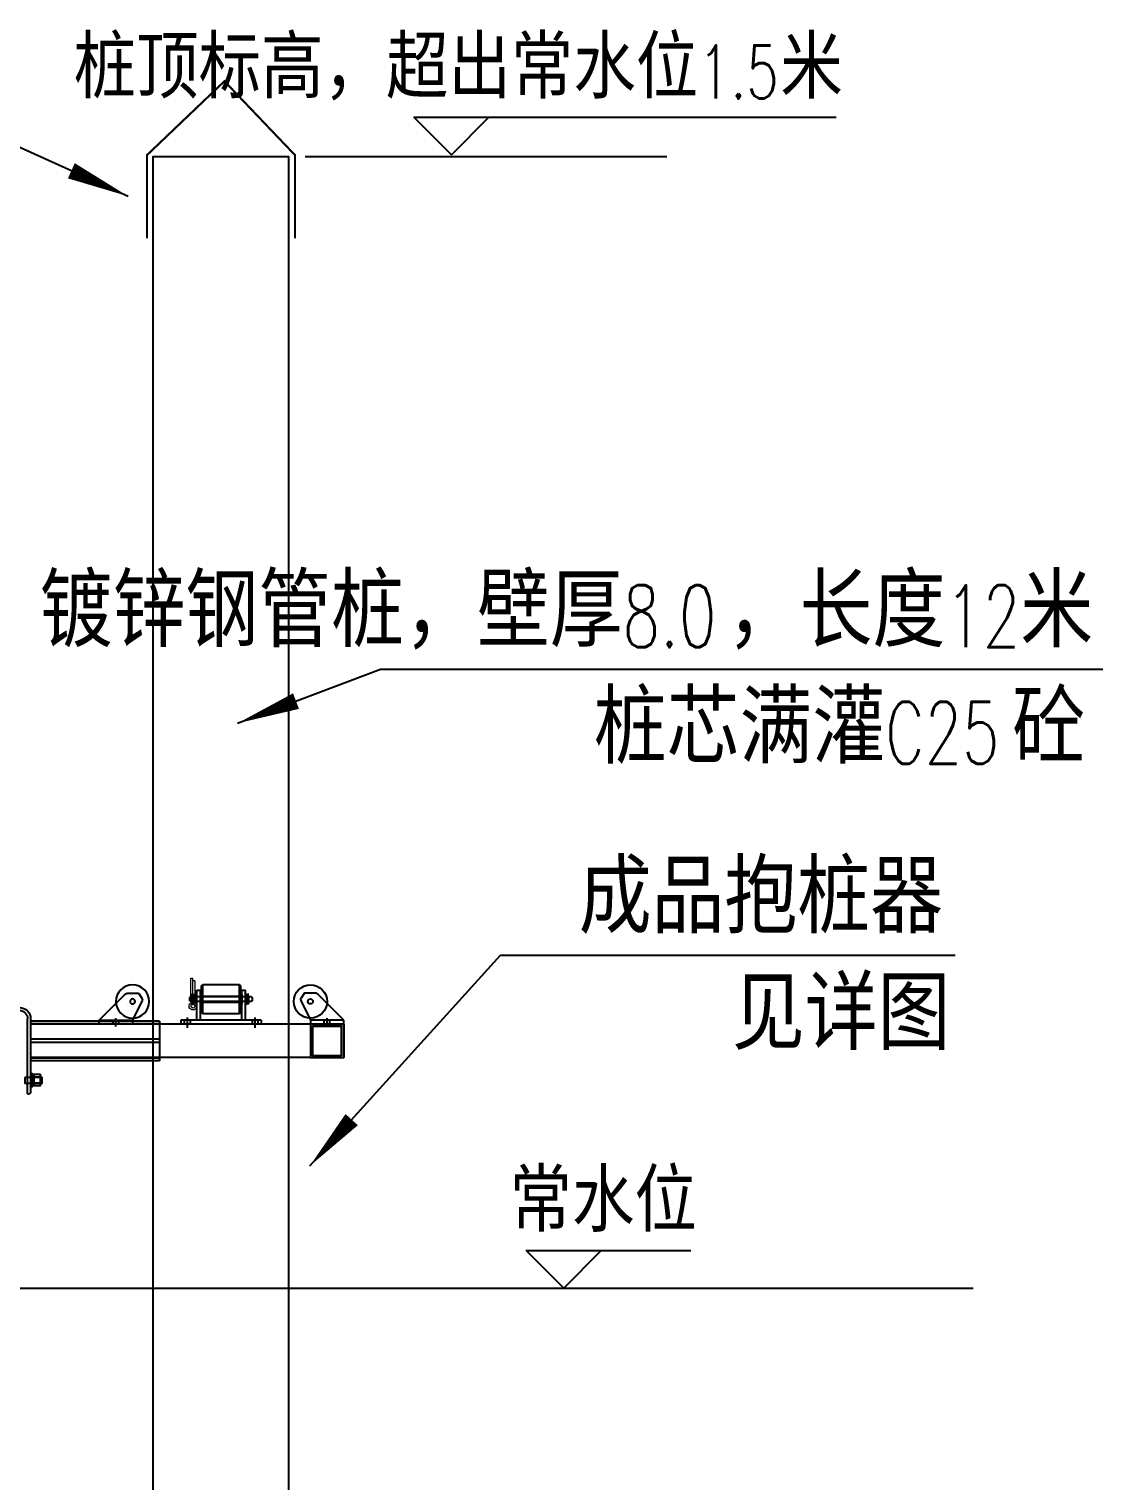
# Model space of a CAD drawing. Extents: x -259369 to -50372, y -155978 to 198088.
# Drawn here: x -103283 to -100703, y 13657 to 17145 of the extents above; entities that cross this region are included whole.
import ezdxf

# ---------------------------------------------------------------- set-up
doc = ezdxf.new("R2010")
doc.units = 0
doc.header["$LTSCALE"] = 1000
doc.header["$MEASUREMENT"] = 0
for name, pattern in [('( Border )', [21, 6, -3, 6, -3, 0, -3]), ('CENTER2', [28.575, 19.05, -3.175, 3.175, -3.175]), ('DASHED2', [9.525, 6.35, -3.175])]:
    doc.linetypes.add(name, pattern=pattern)
for name, color, linetype in [('DIM_ELEV', 3, 'Continuous'), ('DIM_LEAD', 3, 'Continuous'), ('PUB_DIM', 3, 'Continuous'), ('PUB_TEXT', 7, 'Continuous'), ('W-STEEL_FRAME钢架', 3, 'Continuous'), ('W-WOOD_FLOOR木地板', 30, 'Continuous'), ('ZJ', 251, 'Continuous'), ('粗实线', 3, 'Continuous')]:
    doc.layers.add(name, color=color, linetype=linetype)
doc.layers.add('结构', color=52, linetype='Continuous', lineweight=18)
doc.layers.add('铝主梁170x129x4', color=210, linetype='Continuous', lineweight=25)
doc.styles.add('_TCH_DIM', font='SIMPLEX.shx', dxfattribs={"bigfont": 'hztxt.shx'})

# ---------------------------------------------------------------- blocks, each defined once
blk = doc.blocks.new('*U424')
blk.add_lwpolyline([(-12, 0), (-12, 2.5), (12, 2.5), (12, 0)], close=True)
blk = doc.blocks.new('Split_Pins_GB91')
at = {"color": 8, "linetype": 'Continuous', "lineweight": 15}
for p, q in [((-3.4, 6.3), (-6.9, 3.1)), ((0, 4.7), (0, -4.7)), ((-3.4, -6.3), (-6.9, -3.1))]:
    blk.add_line(p, q, dxfattribs=at)
at = {"color": 7, "linetype": 'Continuous', "lineweight": 15}
for p, q in [((50, 4.7), (0, 4.7)), ((0, 0), (56.3, 0)), ((50, 4.7), (50, 0)), ((56.3, -4.7), (56.3, 0)), ((0, -4.7), (56.3, -4.7))]:
    blk.add_line(p, q, dxfattribs=at)
for centre, radius, start, end in [((-10.5, 0), 9.5, 41.3178, 318.6822), ((-10.5, 0), 4.75, 41.3178, 318.6822), ((0, 9.2), 9.23, 221.3178, 270), ((0, -9.2), 9.23, 90, 138.6822), ((0, 9.2), 4.48, 221.3178, 270), ((0, -9.2), 4.48, 90, 138.6822)]:
    blk.add_arc(centre, radius, start, end, dxfattribs=at)
blk = doc.blocks.new('5632.')
for p, q in [((865980.9, -129928.5), (865973.8, -129939)), ((866075.8, -129992.1), (866013.8, -129930.1)), ((865972.8, -129944.8), (865995.8, -129992.1))]:
    blk.add_line(p, q)
at = {"color": 0}
for p, q in [((866006.7, -129927.1), (865984.3, -129927.1)), ((866075.8, -129992.1), (865995.8, -129992.1)), ((865995.8, -129992.1), (865995.8, -130002.1)), ((865995.8, -130002.1), (866075.8, -130002.1)), ((866075.8, -130002.1), (866075.8, -129992.1))]:
    blk.add_line(p, q, dxfattribs=at)
for radius in [40, 6]:
    blk.add_circle((865995.8, -129947.3), radius)
for centre, radius, start, end in [((865977.3, -129942.6), 5, 133.9435, 206), ((865984.3, -129932.1), 5, 90, 133.9435), ((866006.7, -129937.1), 10, 45, 90)]:
    blk.add_arc(centre, radius, start, end)
blk = doc.blocks.new('0321')
for p, q in [((652261.3, -254661.7), (652261.3, -254971.4)), ((652261.3, -254661.7), (652269.3, -254661.7)), ((652269.3, -254661.7), (652269.3, -254971.4)), ((652261.3, -254971.4), (652269.3, -254971.4))]:
    blk.add_line(p, q)
blk = doc.blocks.new('891')
at = {"color": 0, "ltscale": 0.5}
blk.add_line((-1486542.7, 1377887.1), (-1486570.9, 1377887.1), dxfattribs=at)
at = {"color": 0, "lineweight": 5}
for p, q in [((-1486591.7, 1377686.1), (-1486593.6, 1377686.1)), ((-1486592.4, 1377685.9), (-1486592.4, 1377685.9))]:
    blk.add_line(p, q, dxfattribs=at)
at = {"color": 0, "ltscale": 0.5}
blk.add_arc((-1486542.7, 1377885.1), 2, 64.2042, 90, dxfattribs=at)
at = {"color": 0, "lineweight": 25}
for centre, radius, start, end in [((-1486593.6, 1377688.1), 2, 246.4591, 270), ((-1486591.7, 1377687.1), 1, 270, 311.3814), ((-1486592.4, 1377687.9), 2, 311.3814, 0)]:
    blk.add_arc(centre, radius, start, end, dxfattribs=at)
at = {"layer": '粗实线', "color": 0, "linetype": 'ByBlock', "ltscale": 0.5}
for p, q in [((-1486528.2, 1377873.7), (-1486521.4, 1377873.7)), ((-1486521.4, 1377879.7), (-1486525.5, 1377879.7)), ((-1486520.4, 1377874.7), (-1486520.4, 1377878.7)), ((-1486597.4, 1377867.1), (-1486597.4, 1377784.7)), ((-1486597.4, 1377783.5), (-1486597.4, 1377704.7)), ((-1486597.4, 1377703.5), (-1486597.4, 1377690.9))]:
    blk.add_line(p, q, dxfattribs=at)
for centre, radius, start, end in [((-1486570.4, 1377867.1), 27, 91.5188, 180), ((-1486570.4, 1377867.1), 20, 91.5188, 180), ((-1486544.9, 1377880.5), 7.1, 37.6327, 64.2042), ((-1486542.2, 1377879.6), 14.8, 7.196, 79.5045), ((-1486540.9, 1377883.6), 2, 5.0412, 37.6327), ((-1486526.3, 1377886.4), 12.9, 191.5156, 261.5695), ((-1486525.5, 1377881.7), 2, 186.8775, 270), ((-1486521.4, 1377878.7), 1, 0, 90), ((-1486521.4, 1377874.7), 1, 270, 0)]:
    blk.add_arc(centre, radius, start, end, dxfattribs=at)
at = {"layer": '结构', "color": 0, "linetype": 'ByBlock', "lineweight": 0, "ltscale": 0.5}
for points in [[(-1486564.5, 1377894.1, 0.198912), (-1486564.6, 1377894.1), (-1486564.9, 1377893.6, -0.414214), (-1486565.2, 1377893.6), (-1486565.5, 1377894.1, 0.198912), (-1486565.7, 1377894.1)], [(-1486562.5, 1377894.1, 0.198912), (-1486562.6, 1377894.1), (-1486562.9, 1377893.6, -0.414214), (-1486563.2, 1377893.6), (-1486563.5, 1377894.1, 0.198912), (-1486563.7, 1377894.1)], [(-1486560.5, 1377894.1, 0.198912), (-1486560.6, 1377894.1), (-1486560.9, 1377893.6, -0.414214), (-1486561.2, 1377893.6), (-1486561.5, 1377894.1, 0.198912), (-1486561.7, 1377894.1)], [(-1486558.5, 1377894.1, 0.198912), (-1486558.6, 1377894.1), (-1486558.9, 1377893.6, -0.414214), (-1486559.2, 1377893.6), (-1486559.5, 1377894.1, 0.198912), (-1486559.7, 1377894.1)], [(-1486556.5, 1377894.1, 0.198912), (-1486556.6, 1377894.1), (-1486556.9, 1377893.6, -0.414214), (-1486557.2, 1377893.6), (-1486557.5, 1377894.1, 0.198912), (-1486557.7, 1377894.1)], [(-1486554.5, 1377894.1, 0.198912), (-1486554.6, 1377894.1), (-1486554.9, 1377893.6, -0.414214), (-1486555.2, 1377893.6), (-1486555.5, 1377894.1, 0.198912), (-1486555.7, 1377894.1)], [(-1486552.5, 1377894.1, 0.198912), (-1486552.6, 1377894.1), (-1486552.9, 1377893.6, -0.414214), (-1486553.2, 1377893.6), (-1486553.5, 1377894.1, 0.198912), (-1486553.7, 1377894.1)], [(-1486550.5, 1377894.1, 0.198912), (-1486550.6, 1377894.1), (-1486550.9, 1377893.6, -0.414214), (-1486551.2, 1377893.6), (-1486551.5, 1377894.1, 0.198912), (-1486551.7, 1377894.1)]]:
    blk.add_lwpolyline(points, format="xyb", dxfattribs=at)
at = {"layer": '铝主梁170x129x4', "color": 0, "lineweight": 25}
for p, q in [((-1486565.7, 1377894.1), (-1486571.1, 1377894.1)), ((-1486563.6, 1377894.1), (-1486564.5, 1377894.1)), ((-1486561.6, 1377894.1), (-1486562.5, 1377894.1)), ((-1486559.6, 1377894.1), (-1486560.5, 1377894.1)), ((-1486557.6, 1377894.1), (-1486558.5, 1377894.1)), ((-1486555.6, 1377894.1), (-1486556.5, 1377894.1)), ((-1486553.6, 1377894.1), (-1486554.5, 1377894.1)), ((-1486551.6, 1377894.1), (-1486552.5, 1377894.1)), ((-1486539.5, 1377894.1), (-1486550.5, 1377894.1)), ((-1486590.4, 1377720.2), (-1486590.4, 1377867.1)), ((-1486597, 1377784.3), (-1486597.3, 1377784.6)), ((-1486597.3, 1377783.7), (-1486597, 1377784)), ((-1486597, 1377704.3), (-1486597.3, 1377704.6)), ((-1486597.3, 1377703.7), (-1486597, 1377704)), ((-1486590.7, 1377719.8), (-1486590.4, 1377720.1)), ((-1486590.4, 1377719.2), (-1486590.7, 1377719.5)), ((-1486590.4, 1377687.9), (-1486590.4, 1377719))]:
    blk.add_line(p, q, dxfattribs=at)
for centre, radius, start, end in [((-1486597.2, 1377784.7), 0.2, 180, 225), ((-1486597.2, 1377783.5), 0.2, 135, 180), ((-1486597.2, 1377784.1), 0.2, 315, 45), ((-1486597.2, 1377704.7), 0.2, 180, 225), ((-1486597.2, 1377703.5), 0.2, 135, 180), ((-1486597.2, 1377704.1), 0.2, 315, 45), ((-1486590.6, 1377719.6), 0.2, 135, 225), ((-1486590.6, 1377720.2), 0.2, 315, 0), ((-1486590.6, 1377719), 0.2, 0, 45), ((-1486592.4, 1377690.9), 5, 180, 246.4591)]:
    blk.add_arc(centre, radius, start, end, dxfattribs=at)

msp = doc.modelspace()

# ---------------------------------------------------------------- linework, layer by layer
at = {"color": 0}
for p, q in [((-102879.88, 14764.03), (-102879.88, 14836.42)), ((-102879.88, 14836.42), (-102870.88, 14836.42)), ((-102870.88, 14764.03), (-102870.88, 14836.42)), ((-102771.88, 14764.03), (-102771.88, 14836.42)), ((-102771.88, 14836.42), (-102762.88, 14836.42)), ((-102762.88, 14764.03), (-102762.88, 14836.42)), ((-102896.38, 14818.69), (-102893.38, 14820.42)), ((-102896.38, 14810.15), (-102896.38, 14818.69)), ((-102893.38, 14808.42), (-102896.38, 14810.15)), ((-102893.38, 14820.42), (-102749.38, 14820.42)), ((-102749.38, 14808.42), (-102893.38, 14808.42)), ((-102891.42, 14808.42), (-102891.42, 14820.42)), ((-102754.38, 14808.42), (-102754.38, 14820.42)), ((-102749.38, 14820.42), (-102746.38, 14818.69)), ((-102746.38, 14810.15), (-102749.38, 14808.42)), ((-102746.38, 14818.69), (-102746.38, 14810.15)), ((-102606.88, 14754.03), (-103278.9, 14754.03)), ((-102917.88, 14764.03), (-102917.88, 14754.03)), ((-102895.88, 14764.03), (-102917.88, 14764.03)), ((-102724.88, 14754.03), (-102917.88, 14754.03)), ((-102724.88, 14764.03), (-102903.06, 14764.03)), ((-102606.88, 14674.03), (-103278.9, 14674.03))]:
    msp.add_line(p, q, dxfattribs=at)
for p, q in [((-102868.38, 14846.42), (-102865.38, 14849.42)), ((-102868.38, 14782.42), (-102868.38, 14846.42)), ((-102865.38, 14849.42), (-102777.38, 14849.42)), ((-102865.38, 14779.42), (-102865.38, 14849.42)), ((-102777.38, 14849.42), (-102774.38, 14846.42)), ((-102777.38, 14779.42), (-102777.38, 14849.42)), ((-102774.38, 14846.42), (-102774.38, 14782.42)), ((-102865.38, 14779.42), (-102868.38, 14782.42)), ((-102777.38, 14779.42), (-102865.38, 14779.42)), ((-102774.38, 14782.42), (-102777.38, 14779.42)), ((-102526.88, 14754.03), (-102526.88, 14674.03))]:
    msp.add_line(p, q)
at = {"linetype": 'DASHED2'}
for p, q in [((-102865.38, 14821.42), (-102774.38, 14821.42)), ((-102865.38, 14807.42), (-102774.38, 14807.42)), ((-103080.88, 14754.03), (-103080.88, 14764.03)), ((-103066.88, 14754.03), (-103066.88, 14764.03)), ((-102909.88, 14764.03), (-102909.88, 14754.03)), ((-102895.88, 14764.03), (-102895.88, 14754.03)), ((-102746.88, 14764.03), (-102746.88, 14754.03)), ((-102732.88, 14764.03), (-102732.88, 14754.03)), ((-102573.88, 14754.03), (-102573.88, 14764.03)), ((-102559.88, 14754.03), (-102559.88, 14764.03))]:
    msp.add_line(p, q, dxfattribs=at)
at = {"color": 7, "linetype": 'Continuous', "lineweight": 15}
for p, q in [((-102758.33, 14824.42), (-102758.33, 14808.42)), ((-102758.33, 14824.42), (-102756.88, 14824.42)), ((-102755.43, 14826.93), (-102756.88, 14826.93)), ((-102756.88, 14808.42), (-102756.88, 14826.93)), ((-102755.43, 14808.42), (-102755.43, 14826.93))]:
    msp.add_line(p, q, dxfattribs=at)
at = {"color": 8, "linetype": 'Continuous', "lineweight": 15}
for p, q in [((-102758.79, 14807.39), (-102757.83, 14806.31)), ((-102758.33, 14808.42), (-102755.43, 14808.42)), ((-102754.96, 14807.39), (-102755.92, 14806.31))]:
    msp.add_line(p, q, dxfattribs=at)
at = {"color": 4}
for p, q in [((-102968.9, 14761.53), (-103278.9, 14761.53)), ((-102968.9, 14761.53), (-102968.9, 14666.53)), ((-102968.9, 14666.53), (-103278.9, 14666.53))]:
    msp.add_line(p, q, dxfattribs=at)
at = {"color": 253, "linetype": 'CENTER2', "true_color": 0xadadad}
for p, q in [((-102968.9, 14755.53), (-103278.9, 14755.53)), ((-102968.9, 14672.53), (-103278.9, 14672.53))]:
    msp.add_line(p, q, dxfattribs=at)
at = {"color": 3, "linetype": 'CENTER2', "ltscale": 0.5}
for p, q in [((-103073.88, 14749.03), (-103073.88, 14769.03)), ((-102902.88, 14770.13), (-102902.88, 14745.83)), ((-102739.88, 14770.13), (-102739.88, 14745.83)), ((-102566.88, 14749.03), (-102566.88, 14769.03))]:
    msp.add_line(p, q, dxfattribs=at)
at = {"color": 0, "linetype": '( Border )'}
msp.add_line((-102724.88, 14764.03), (-102724.88, 14754.03), dxfattribs=at)
at = {"const_width": 5}
msp.add_lwpolyline([(-102999.06, 16641.98), (-102999.06, 16841.98), (-102813.24, 17019.28), (-102644.06, 16841.98), (-102644.06, 16641.98)], dxfattribs=at)
for points in [[(-102606.88, 14754.03), (-102606.88, 14674.03), (-102526.88, 14674.03), (-102526.88, 14754.03)], [(-102601.88, 14749.03), (-102601.88, 14679.03), (-102531.88, 14679.03), (-102531.88, 14749.03)]]:
    msp.add_lwpolyline(points, close=True)
at = {"color": 0}
for centre in [(-102888.92, 14814.42), (-102756.88, 14814.42)]:
    msp.add_circle(centre, 1.6, dxfattribs=at)
at = {"color": 7, "linetype": 'Continuous', "lineweight": 15}
for centre, radius, start, end in [((-102756.88, 14805.22), 2.9, 131.31782, 48.68218), ((-102759.69, 14808.42), 1.37, 311.31782, 0), ((-102756.88, 14805.22), 1.45, 131.31782, 48.68218), ((-102759.69, 14808.42), 2.82, 311.31782, 0), ((-102754.06, 14808.42), 2.82, 180, 228.68218), ((-102754.06, 14808.42), 1.37, 180, 228.68218)]:
    msp.add_arc(centre, radius, start, end, dxfattribs=at)
at = {"layer": 'DIM_ELEV'}
for p, q in [((-102268.31, 16842.71), (-102358.31, 16932.71)), ((-102358.31, 16932.71), (-101343.97, 16932.71)), ((-102268.31, 16842.71), (-102178.31, 16932.71)), ((-101998.3, 14120.61), (-102088.3, 14210.61)), ((-102088.3, 14210.61), (-101693.21, 14210.61)), ((-101998.3, 14120.61), (-101908.3, 14210.61))]:
    msp.add_line(p, q, dxfattribs=at)
at = {"layer": 'DIM_LEAD'}
for p, q in [((-103044.11, 16742.71), (-103537.2, 16963.93)), ((-102781.61, 15477.21), (-102438.16, 15607.32)), ((-102438.16, 15607.32), (-100703.4, 15607.32)), ((-102608.26, 14413.76), (-102150.59, 14920)), ((-102150.59, 14920), (-101058.3, 14920))]:
    msp.add_line(p, q, dxfattribs=at)
for points in [[(-103044.11, 16742.71, 0, 40, 0), (-103180.96, 16804.11, 0, 0, 0)], [(-102781.61, 15477.21, 0, 40, 0), (-102641.34, 15530.35, 0, 0, 0)], [(-102608.26, 14413.76, 0, 40, 0), (-102507.67, 14525.03, 0, 0, 0)]]:
    msp.add_lwpolyline(points, format="xyseb", dxfattribs=at)
at = {"layer": 'PUB_DIM'}
for p, q in [((-102619.73, 16838.71), (-101750.74, 16838.71)), ((-103278.9, 14754.03), (-103278.9, 14674.03)), ((-106442.74, 14120.61), (-101014.75, 14120.61))]:
    msp.add_line(p, q, dxfattribs=at)
at = {"layer": 'W-STEEL_FRAME钢架'}
for p, q in [((-103255.96, 14627.32), (-103270.62, 14627.32)), ((-103255.96, 14612.66), (-103270.62, 14612.66)), ((-103254.62, 14630.66), (-103255.96, 14633.99)), ((-103254.62, 14630.66), (-103255.96, 14627.32)), ((-103255.96, 14627.32), (-103254.62, 14619.99)), ((-103254.62, 14619.99), (-103255.96, 14612.66)), ((-103254.62, 14609.32), (-103255.96, 14612.66)), ((-103254.62, 14630.66), (-103254.62, 14609.32)), ((-103254.62, 14609.32), (-103255.96, 14605.99))]:
    msp.add_line(p, q, dxfattribs=at)
for points in [[(-103292.94, 14625.99), (-103292.94, 14612.99), (-103251.29, 14612.99), (-103251.29, 14625.99)], [(-103276.62, 14634.99), (-103276.62, 14604.99), (-103273.96, 14604.99), (-103273.96, 14634.99)], [(-103255.96, 14633.99), (-103255.96, 14605.99), (-103270.62, 14605.99), (-103270.62, 14633.99)]]:
    msp.add_lwpolyline(points, close=True, dxfattribs=at)
at = {"layer": 'ZJ', "color": 1, "linetype": 'Continuous'}
msp.add_lwpolyline([(-102984.55, 12927.9), (-102984.55, 16838.71), (-102659.55, 16838.71), (-102659.55, 12927.9)], dxfattribs=at)

# ---------------------------------------------------------------- block references
at = {"xscale": -1}
for name, p, rotation in [('Split_Pins_GB91', (-102888.88, 14808.42), 270), ('*U424', (-102887.92, 14814.42), 90), ('*U424', (-102868.38, 14814.42), 90)]:
    msp.add_blockref(name, p, dxfattribs=dict(at, rotation=rotation))
msp.add_blockref('5632.', (762961.95, 144756.15), dxfattribs=at)
at = {"rotation": 270}
for name, p in [('*U424', (-102774.38, 14814.42)), ('*U424', (-102762.88, 14814.42)), ('0321', (151692.47, 666979.28))]:
    msp.add_blockref(name, p, dxfattribs=at)
msp.add_blockref('5632.', (-968602.7, 144756.15))
at = {"layer": 'W-WOOD_FLOOR木地板', "xscale": -1}
msp.add_blockref('891', (-1589876.29, -1363099.72), dxfattribs=at)

# ---------------------------------------------------------------- texts
at = {"layer": 'PUB_TEXT', "color": 7, "style": '_TCH_DIM'}
for s, height, p in [('桩顶标高，超出常水位', 150, (-103175.31, 16977.71)), ('米', 150, (-101478.17, 16977.71)), ('镀锌钢管桩，壁厚', 175, (-103256.96, 15659.82)), ('，长度', 175, (-101606.96, 15659.82)), ('米', 175, (-100901.96, 15659.82)), ('桩芯满灌', 175, (-101926.25, 15379.82)), ('砼', 175, (-100921.25, 15379.82)), ('成品抱桩器', 175, (-101962.38, 14972.5)), ('见详图', 175, (-101594.46, 14692.5)), ('常水位', 150, (-102128.59, 14255.61))]:
    msp.add_text(s, height=height, dxfattribs=at).set_placement(p)
at = {"layer": 'PUB_TEXT', "color": 7, "style": '_TCH_DIM', "width": 0.705882}
for s, height, p in [('1.5', 127.5, (-101675.31, 16977.71)), ('8.0', 148.75, (-101856.96, 15659.82)), ('12', 148.75, (-101081.96, 15659.82)), ('C25', 148.75, (-101226.25, 15379.82))]:
    msp.add_text(s, height=height, dxfattribs=at).set_placement(p)

doc.saveas('drawing.dxf')
